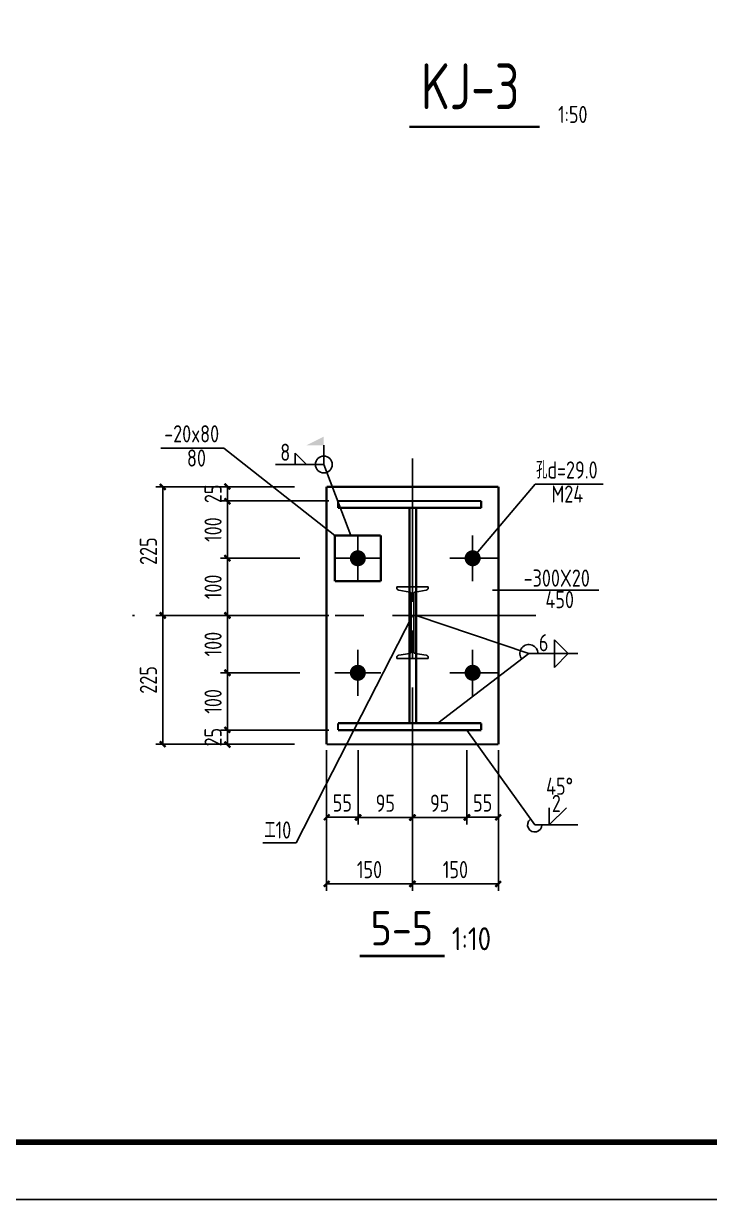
# Model space of a CAD drawing. Header units: millimetres. Extents: x 866309 to 879639, y 39442 to 44891.
# Drawn here: x 879024.4 to 879144.1, y 39448.6 to 39654 of the extents above; entities that cross this region are included whole.
import ezdxf

# ---------------------------------------------------------------- set-up
doc = ezdxf.new("R2010")
doc.units = ezdxf.units.MM
doc.header["$LTSCALE"] = 1000
doc.header["$MEASUREMENT"] = 0
for name, pattern in [('2', [11.4, 9, -0.9, 0.6, -0.9]), ('CENTER', [2, 1.25, -0.25, 0.25, -0.25]), ('DASH', [0.35, 0.25, -0.1]), ('DOTE', [2.42, 2, -0.2, 0.02, -0.2])]:
    doc.linetypes.add(name, pattern=pattern)
for name, color, linetype in [('10', 7, 'Continuous'), ('1000', 2, 'Continuous'), ('DIM', 7, 'Continuous'), ('DOTE', 1, 'DOTE'), ('Prof', 2, 'Continuous'), ('中文', 7, 'Continuous'), ('尺寸标注', 7, 'Continuous'), ('柱子', 8, 'Continuous'), ('焊缝标注', 3, 'Continuous'), ('编号标注', 253, 'Continuous'), ('螺栓孔标注', 253, 'Continuous'), ('轴线', 253, '2'), ('钢板标注', 253, 'Continuous')]:
    doc.layers.add(name, color=color, linetype=linetype)
doc.styles.add('GBHZ', font='gbenor.shx', dxfattribs={"width": 0.9, "bigfont": 'gbcbig.shx'})
doc.styles.add('TSSD_REIN', font='tssdeng.shx', dxfattribs={"width": 0.7, "bigfont": 'tssdchn.shx'})
doc.dimstyles.new('Y10', dxfattribs={"dimscale": 0, "dimtxt": 3, "dimasz": 0.01, "dimexe": 1.2, "dimexo": 1, "dimgap": 1, "dimtad": 1, "dimdec": 0, "dimlfac": 10, "dimzin": 0, "dimdsep": 46, "dimtxsty": 'GBHZ', "dimblk1": 'DX', "dimblk2": 'DX', "dimsah": 1, "dimcen": 0.09, "dimdle": 1, "dimadec": 0, "dimazin": 0, "dimtfac": 1, "dimtdec": 0, "dimtix": 1, "dimtmove": 2, "dimatfit": 3, "dimldrblk": 'DX', "dimfxl": 0, "dimtolj": 1, "dimtzin": 0, "dimarcsym": 0})

# ---------------------------------------------------------------- blocks, each defined once
blk = doc.blocks.new('DX')
at = {"color": 0, "linetype": 'ByBlock', "const_width": 40}
blk.add_lwpolyline([(-54, -51), (46, 49)], dxfattribs=at)
blk = doc.blocks.new('*D2906')
at = {"layer": 'Defpoints', "color": 0, "linetype": 'ByBlock', "transparency": 16777216}
for p in [(879092.26, 39520.12), (879107.26, 39520.12), (879107.26, 39503.74)]:
    blk.add_point(p, dxfattribs=at)
at = {"layer": 'DIM', "color": 0, "linetype": 'ByBlock', "lineweight": -2, "transparency": 16777216}
for p, q in [((879092.26, 39519.12), (879092.26, 39502.54)), ((879107.26, 39519.12), (879107.26, 39502.54)), ((879092.27, 39503.74), (879107.25, 39503.74))]:
    blk.add_line(p, q, dxfattribs=at)
at = {"layer": 'DIM', "color": 0, "linetype": 'ByBlock', "lineweight": -2, "transparency": 16777216, "xscale": 0.01, "yscale": 0.01, "zscale": 0.01, "rotation": 180}
blk.add_blockref('DX', (879092.26, 39503.74), dxfattribs=at)
at = {"layer": 'DIM', "color": 0, "linetype": 'ByBlock', "lineweight": -2, "transparency": 16777216, "xscale": 0.01, "yscale": 0.01, "zscale": 0.01}
blk.add_blockref('DX', (879107.26, 39503.74), dxfattribs=at)
at = {"layer": 'DIM', "color": 0, "linetype": 'ByBlock', "transparency": 16777216, "insert": (879099.76, 39506.24), "char_height": 3, "attachment_point": 5, "style": 'GBHZ'}
blk.add_mtext('\\A1;150', dxfattribs=at)
blk = doc.blocks.new('*D2907')
at = {"layer": 'Defpoints', "color": 0, "linetype": 'ByBlock', "transparency": 16777216}
for p in [(879077.26, 39520.12), (879092.26, 39521.38), (879077.26, 39503.74)]:
    blk.add_point(p, dxfattribs=at)
at = {"layer": 'DIM', "color": 0, "linetype": 'ByBlock', "lineweight": -2, "transparency": 16777216}
for p, q in [((879092.26, 39520.38), (879092.26, 39502.54)), ((879077.26, 39519.12), (879077.26, 39502.54)), ((879092.25, 39503.74), (879077.27, 39503.74))]:
    blk.add_line(p, q, dxfattribs=at)
at = {"layer": 'DIM', "color": 0, "linetype": 'ByBlock', "lineweight": -2, "transparency": 16777216, "xscale": 0.01, "yscale": 0.01, "zscale": 0.01, "rotation": 180}
blk.add_blockref('DX', (879077.26, 39503.74), dxfattribs=at)
at = {"layer": 'DIM', "color": 0, "linetype": 'ByBlock', "lineweight": -2, "transparency": 16777216, "xscale": 0.01, "yscale": 0.01, "zscale": 0.01}
blk.add_blockref('DX', (879092.26, 39503.74), dxfattribs=at)
at = {"layer": 'DIM', "color": 0, "linetype": 'ByBlock', "transparency": 16777216, "insert": (879084.76, 39506.24), "char_height": 3, "attachment_point": 5, "style": 'GBHZ'}
blk.add_mtext('\\A1;150', dxfattribs=at)
blk = doc.blocks.new('*D2908')
at = {"layer": 'Defpoints', "color": 0, "linetype": 'ByBlock', "transparency": 16777216}
for p in [(879069.12, 39573.12), (879048.67, 39550.62), (879066.12, 39550.62)]:
    blk.add_point(p, dxfattribs=at)
at = {"layer": 'DIM', "color": 0, "linetype": 'ByBlock', "lineweight": -2, "transparency": 16777216}
for p, q in [((879068.12, 39573.12), (879047.47, 39573.12)), ((879048.67, 39573.11), (879048.67, 39550.63)), ((879065.12, 39550.62), (879047.47, 39550.62))]:
    blk.add_line(p, q, dxfattribs=at)
at = {"layer": 'DIM', "color": 0, "linetype": 'ByBlock', "lineweight": -2, "transparency": 16777216, "xscale": 0.01, "yscale": 0.01, "zscale": 0.01}
for p, rotation in [((879048.67, 39573.12), 90), ((879048.67, 39550.62), 270)]:
    blk.add_blockref('DX', p, dxfattribs=dict(at, rotation=rotation))
at = {"layer": 'DIM', "color": 0, "linetype": 'ByBlock', "transparency": 16777216, "insert": (879046.17, 39561.87), "char_height": 3, "attachment_point": 5, "rotation": 90, "style": 'GBHZ'}
blk.add_mtext('\\A1;225', dxfattribs=at)
blk = doc.blocks.new('*D2909')
at = {"layer": 'Defpoints', "color": 0, "linetype": 'ByBlock', "transparency": 16777216}
for p in [(879048.67, 39550.62), (879066.12, 39550.62), (879069.12, 39528.12)]:
    blk.add_point(p, dxfattribs=at)
at = {"layer": 'DIM', "color": 0, "linetype": 'ByBlock', "lineweight": -2, "transparency": 16777216}
for p, q in [((879065.12, 39550.62), (879047.47, 39550.62)), ((879048.67, 39528.13), (879048.67, 39550.61)), ((879068.12, 39528.12), (879047.47, 39528.12))]:
    blk.add_line(p, q, dxfattribs=at)
at = {"layer": 'DIM', "color": 0, "linetype": 'ByBlock', "lineweight": -2, "transparency": 16777216, "xscale": 0.01, "yscale": 0.01, "zscale": 0.01}
for p, rotation in [((879048.67, 39550.62), 90), ((879048.67, 39528.12), 270)]:
    blk.add_blockref('DX', p, dxfattribs=dict(at, rotation=rotation))
at = {"layer": 'DIM', "color": 0, "linetype": 'ByBlock', "transparency": 16777216, "insert": (879046.17, 39539.37), "char_height": 3, "attachment_point": 5, "rotation": 90, "style": 'GBHZ'}
blk.add_mtext('\\A1;225', dxfattribs=at)
blk = doc.blocks.new('*D2910')
at = {"layer": 'Defpoints', "color": 0, "linetype": 'ByBlock', "transparency": 16777216}
for p in [(879077.26, 39528.12), (879082.77, 39528.12), (879077.26, 39515.37)]:
    blk.add_point(p, dxfattribs=at)
at = {"layer": 'DIM', "color": 0, "linetype": 'ByBlock', "lineweight": -2, "transparency": 16777216}
for p, q in [((879077.26, 39527.12), (879077.26, 39514.17)), ((879082.77, 39527.12), (879082.77, 39514.17)), ((879082.76, 39515.37), (879077.27, 39515.37))]:
    blk.add_line(p, q, dxfattribs=at)
at = {"layer": 'DIM', "color": 0, "linetype": 'ByBlock', "lineweight": -2, "transparency": 16777216, "xscale": 0.01, "yscale": 0.01, "zscale": 0.01, "rotation": 180}
blk.add_blockref('DX', (879077.26, 39515.37), dxfattribs=at)
at = {"layer": 'DIM', "color": 0, "linetype": 'ByBlock', "lineweight": -2, "transparency": 16777216, "xscale": 0.01, "yscale": 0.01, "zscale": 0.01}
blk.add_blockref('DX', (879082.77, 39515.37), dxfattribs=at)
at = {"layer": 'DIM', "color": 0, "linetype": 'ByBlock', "transparency": 16777216, "insert": (879080.02, 39517.87), "char_height": 3, "attachment_point": 5, "style": 'GBHZ'}
blk.add_mtext('\\A1;55', dxfattribs=at)
blk = doc.blocks.new('*D2911')
at = {"layer": 'Defpoints', "color": 0, "linetype": 'ByBlock', "transparency": 16777216}
for p in [(879092.26, 39530.62), (879082.77, 39528.12), (879092.26, 39515.34)]:
    blk.add_point(p, dxfattribs=at)
at = {"layer": 'DIM', "color": 0, "linetype": 'ByBlock', "lineweight": -2, "transparency": 16777216}
for p, q in [((879092.26, 39529.62), (879092.26, 39514.14)), ((879082.77, 39527.12), (879082.77, 39514.14)), ((879082.78, 39515.34), (879092.25, 39515.34))]:
    blk.add_line(p, q, dxfattribs=at)
at = {"layer": 'DIM', "color": 0, "linetype": 'ByBlock', "lineweight": -2, "transparency": 16777216, "xscale": 0.01, "yscale": 0.01, "zscale": 0.01, "rotation": 180}
blk.add_blockref('DX', (879082.77, 39515.34), dxfattribs=at)
at = {"layer": 'DIM', "color": 0, "linetype": 'ByBlock', "lineweight": -2, "transparency": 16777216, "xscale": 0.01, "yscale": 0.01, "zscale": 0.01}
blk.add_blockref('DX', (879092.26, 39515.34), dxfattribs=at)
at = {"layer": 'DIM', "color": 0, "linetype": 'ByBlock', "transparency": 16777216, "insert": (879087.52, 39517.84), "char_height": 3, "attachment_point": 5, "style": 'GBHZ'}
blk.add_mtext('\\A1;95', dxfattribs=at)
blk = doc.blocks.new('*D2912')
at = {"layer": 'Defpoints', "color": 0, "linetype": 'ByBlock', "transparency": 16777216}
for p in [(879072.69, 39573.12), (879059.96, 39570.62), (879078.69, 39570.62)]:
    blk.add_point(p, dxfattribs=at)
at = {"layer": 'DIM', "color": 0, "linetype": 'ByBlock', "lineweight": -2, "transparency": 16777216}
for p, q in [((879071.69, 39573.12), (879058.76, 39573.12)), ((879059.96, 39573.13), (879059.96, 39573.14)), ((879059.96, 39573.12), (879059.96, 39570.62)), ((879077.69, 39570.62), (879058.76, 39570.62)), ((879059.96, 39570.61), (879059.96, 39570.6))]:
    blk.add_line(p, q, dxfattribs=at)
at = {"layer": 'DIM', "color": 0, "linetype": 'ByBlock', "lineweight": -2, "transparency": 16777216, "xscale": 0.01, "yscale": 0.01, "zscale": 0.01}
for p, rotation in [((879059.96, 39573.12), 270), ((879059.96, 39570.62), 90)]:
    blk.add_blockref('DX', p, dxfattribs=dict(at, rotation=rotation))
at = {"layer": 'DIM', "color": 0, "linetype": 'ByBlock', "transparency": 16777216, "insert": (879057.46, 39571.87), "char_height": 3, "attachment_point": 5, "rotation": 90, "style": 'GBHZ'}
blk.add_mtext('\\A1;25', dxfattribs=at)
blk = doc.blocks.new('*D2913')
at = {"layer": 'Defpoints', "color": 0, "linetype": 'ByBlock', "transparency": 16777216}
for p in [(879078.69, 39570.62), (879059.96, 39560.62), (879073.62, 39560.62)]:
    blk.add_point(p, dxfattribs=at)
at = {"layer": 'DIM', "color": 0, "linetype": 'ByBlock', "lineweight": -2, "transparency": 16777216}
for p, q in [((879077.69, 39570.62), (879058.76, 39570.62)), ((879059.96, 39570.61), (879059.96, 39560.63)), ((879072.62, 39560.62), (879058.76, 39560.62))]:
    blk.add_line(p, q, dxfattribs=at)
at = {"layer": 'DIM', "color": 0, "linetype": 'ByBlock', "lineweight": -2, "transparency": 16777216, "xscale": 0.01, "yscale": 0.01, "zscale": 0.01}
for p, rotation in [((879059.96, 39570.62), 90), ((879059.96, 39560.62), 270)]:
    blk.add_blockref('DX', p, dxfattribs=dict(at, rotation=rotation))
at = {"layer": 'DIM', "color": 0, "linetype": 'ByBlock', "transparency": 16777216, "insert": (879057.46, 39565.62), "char_height": 3, "attachment_point": 5, "rotation": 90, "style": 'GBHZ'}
blk.add_mtext('\\A1;100', dxfattribs=at)
blk = doc.blocks.new('*D2914')
at = {"layer": 'Defpoints', "color": 0, "linetype": 'ByBlock', "transparency": 16777216}
for p in [(879059.96, 39530.62), (879078.69, 39530.62), (879072.69, 39528.12)]:
    blk.add_point(p, dxfattribs=at)
at = {"layer": 'DIM', "color": 0, "linetype": 'ByBlock', "lineweight": -2, "transparency": 16777216}
for p, q in [((879077.69, 39530.62), (879058.76, 39530.62)), ((879059.96, 39530.63), (879059.96, 39530.64)), ((879059.96, 39528.12), (879059.96, 39530.62)), ((879071.69, 39528.12), (879058.76, 39528.12)), ((879059.96, 39528.11), (879059.96, 39528.1))]:
    blk.add_line(p, q, dxfattribs=at)
at = {"layer": 'DIM', "color": 0, "linetype": 'ByBlock', "lineweight": -2, "transparency": 16777216, "xscale": 0.01, "yscale": 0.01, "zscale": 0.01}
for p, rotation in [((879059.96, 39530.62), 270), ((879059.96, 39528.12), 90)]:
    blk.add_blockref('DX', p, dxfattribs=dict(at, rotation=rotation))
at = {"layer": 'DIM', "color": 0, "linetype": 'ByBlock', "transparency": 16777216, "insert": (879057.46, 39529.37), "char_height": 3, "attachment_point": 5, "rotation": 90, "style": 'GBHZ'}
blk.add_mtext('\\A1;25', dxfattribs=at)
blk = doc.blocks.new('*D2915')
at = {"layer": 'Defpoints', "color": 0, "linetype": 'ByBlock', "transparency": 16777216}
for p in [(879101.76, 39528.12), (879107.26, 39528.12), (879107.26, 39515.37)]:
    blk.add_point(p, dxfattribs=at)
at = {"layer": 'DIM', "color": 0, "linetype": 'ByBlock', "lineweight": -2, "transparency": 16777216}
for p, q in [((879101.76, 39527.12), (879101.76, 39514.17)), ((879107.26, 39527.12), (879107.26, 39514.17)), ((879101.77, 39515.37), (879107.25, 39515.37))]:
    blk.add_line(p, q, dxfattribs=at)
at = {"layer": 'DIM', "color": 0, "linetype": 'ByBlock', "lineweight": -2, "transparency": 16777216, "xscale": 0.01, "yscale": 0.01, "zscale": 0.01, "rotation": 180}
blk.add_blockref('DX', (879101.76, 39515.37), dxfattribs=at)
at = {"layer": 'DIM', "color": 0, "linetype": 'ByBlock', "lineweight": -2, "transparency": 16777216, "xscale": 0.01, "yscale": 0.01, "zscale": 0.01}
blk.add_blockref('DX', (879107.26, 39515.37), dxfattribs=at)
at = {"layer": 'DIM', "color": 0, "linetype": 'ByBlock', "transparency": 16777216, "insert": (879104.51, 39517.87), "char_height": 3, "attachment_point": 5, "style": 'GBHZ'}
blk.add_mtext('\\A1;55', dxfattribs=at)
blk = doc.blocks.new('*D2916')
at = {"layer": 'Defpoints', "color": 0, "linetype": 'ByBlock', "transparency": 16777216}
for p in [(879092.26, 39530.62), (879101.76, 39528.12), (879092.26, 39515.34)]:
    blk.add_point(p, dxfattribs=at)
at = {"layer": 'DIM', "color": 0, "linetype": 'ByBlock', "lineweight": -2, "transparency": 16777216}
for p, q in [((879092.26, 39529.62), (879092.26, 39514.14)), ((879101.76, 39527.12), (879101.76, 39514.14)), ((879101.75, 39515.34), (879092.27, 39515.34))]:
    blk.add_line(p, q, dxfattribs=at)
at = {"layer": 'DIM', "color": 0, "linetype": 'ByBlock', "lineweight": -2, "transparency": 16777216, "xscale": 0.01, "yscale": 0.01, "zscale": 0.01, "rotation": 180}
blk.add_blockref('DX', (879092.26, 39515.34), dxfattribs=at)
at = {"layer": 'DIM', "color": 0, "linetype": 'ByBlock', "lineweight": -2, "transparency": 16777216, "xscale": 0.01, "yscale": 0.01, "zscale": 0.01}
blk.add_blockref('DX', (879101.76, 39515.34), dxfattribs=at)
at = {"layer": 'DIM', "color": 0, "linetype": 'ByBlock', "transparency": 16777216, "insert": (879097.01, 39517.84), "char_height": 3, "attachment_point": 5, "style": 'GBHZ'}
blk.add_mtext('\\A1;95', dxfattribs=at)
blk = doc.blocks.new('*D2917')
at = {"layer": 'Defpoints', "color": 0, "linetype": 'ByBlock', "transparency": 16777216}
for p in [(879059.96, 39560.62), (879073.62, 39560.62), (879078.69, 39550.62)]:
    blk.add_point(p, dxfattribs=at)
at = {"layer": 'DIM', "color": 0, "linetype": 'ByBlock', "lineweight": -2, "transparency": 16777216}
for p, q in [((879072.62, 39560.62), (879058.76, 39560.62)), ((879059.96, 39550.63), (879059.96, 39560.61)), ((879077.69, 39550.62), (879058.76, 39550.62))]:
    blk.add_line(p, q, dxfattribs=at)
at = {"layer": 'DIM', "color": 0, "linetype": 'ByBlock', "lineweight": -2, "transparency": 16777216, "xscale": 0.01, "yscale": 0.01, "zscale": 0.01}
for p, rotation in [((879059.96, 39560.62), 90), ((879059.96, 39550.62), 270)]:
    blk.add_blockref('DX', p, dxfattribs=dict(at, rotation=rotation))
at = {"layer": 'DIM', "color": 0, "linetype": 'ByBlock', "transparency": 16777216, "insert": (879057.46, 39555.62), "char_height": 3, "attachment_point": 5, "rotation": 90, "style": 'GBHZ'}
blk.add_mtext('\\A1;100', dxfattribs=at)
blk = doc.blocks.new('*D2918')
at = {"layer": 'Defpoints', "color": 0, "linetype": 'ByBlock', "transparency": 16777216}
for p in [(879059.96, 39540.62), (879073.62, 39540.62), (879078.69, 39530.62)]:
    blk.add_point(p, dxfattribs=at)
at = {"layer": 'DIM', "color": 0, "linetype": 'ByBlock', "lineweight": -2, "transparency": 16777216}
for p, q in [((879072.62, 39540.62), (879058.76, 39540.62)), ((879059.96, 39530.63), (879059.96, 39540.61)), ((879077.69, 39530.62), (879058.76, 39530.62))]:
    blk.add_line(p, q, dxfattribs=at)
at = {"layer": 'DIM', "color": 0, "linetype": 'ByBlock', "lineweight": -2, "transparency": 16777216, "xscale": 0.01, "yscale": 0.01, "zscale": 0.01}
for p, rotation in [((879059.96, 39540.62), 90), ((879059.96, 39530.62), 270)]:
    blk.add_blockref('DX', p, dxfattribs=dict(at, rotation=rotation))
at = {"layer": 'DIM', "color": 0, "linetype": 'ByBlock', "transparency": 16777216, "insert": (879057.46, 39535.62), "char_height": 3, "attachment_point": 5, "rotation": 90, "style": 'GBHZ'}
blk.add_mtext('\\A1;100', dxfattribs=at)
blk = doc.blocks.new('*D2919')
at = {"layer": 'Defpoints', "color": 0, "linetype": 'ByBlock', "transparency": 16777216}
for p in [(879078.69, 39550.62), (879059.96, 39540.62), (879073.62, 39540.62)]:
    blk.add_point(p, dxfattribs=at)
at = {"layer": 'DIM', "color": 0, "linetype": 'ByBlock', "lineweight": -2, "transparency": 16777216}
for p, q in [((879077.69, 39550.62), (879058.76, 39550.62)), ((879059.96, 39550.61), (879059.96, 39540.63)), ((879072.62, 39540.62), (879058.76, 39540.62))]:
    blk.add_line(p, q, dxfattribs=at)
at = {"layer": 'DIM', "color": 0, "linetype": 'ByBlock', "lineweight": -2, "transparency": 16777216, "xscale": 0.01, "yscale": 0.01, "zscale": 0.01}
for p, rotation in [((879059.96, 39550.62), 90), ((879059.96, 39540.62), 270)]:
    blk.add_blockref('DX', p, dxfattribs=dict(at, rotation=rotation))
at = {"layer": 'DIM', "color": 0, "linetype": 'ByBlock', "transparency": 16777216, "insert": (879057.46, 39545.62), "char_height": 3, "attachment_point": 5, "rotation": 90, "style": 'GBHZ'}
blk.add_mtext('\\A1;100', dxfattribs=at)

msp = doc.modelspace()

# ---------------------------------------------------------------- linework, layer by layer
msp.add_line((879619.153, 39448.627), (878567.903, 39448.627))
at = {"color": 0, "const_width": 1}
msp.add_lwpolyline([(879609.153, 39458.627), (878592.903, 39458.627), (878592.903, 40032.627), (879609.153, 40032.627)], close=True, dxfattribs=at)
at = {"layer": '10', "linetype": 'ByBlock'}
for p, q in [((879082.726, 39556.616), (879082.726, 39564.616)), ((879102.764, 39556.616), (879102.764, 39564.616)), ((879086.726, 39560.616), (879078.726, 39560.616)), ((879107.264, 39560.616), (879098.764, 39560.616)), ((879082.726, 39544.616), (879082.726, 39536.616)), ((879102.764, 39544.616), (879102.764, 39536.616)), ((879086.726, 39540.616), (879078.726, 39540.616)), ((879107.264, 39540.616), (879098.764, 39540.616))]:
    msp.add_line(p, q, dxfattribs=at)
at = {"layer": '10', "linetype": 'ByBlock', "const_width": 1.4}
for points in [[(879082.726, 39561.316, 1), (879082.726, 39559.916, 1), (879082.726, 39561.316, 1)], [(879102.764, 39561.316, 1), (879102.764, 39559.916, 1), (879102.764, 39561.316, 1)], [(879082.726, 39539.916, -1), (879082.726, 39541.316, -1), (879082.726, 39539.916, -1)], [(879102.764, 39539.916, -1), (879102.764, 39541.316, -1), (879102.764, 39539.916, -1)]]:
    msp.add_lwpolyline(points, format="xyb", close=True, dxfattribs=at)
at = {"layer": '10', "const_width": 0.45, "elevation": 3}
msp.add_lwpolyline([(879083.036, 39491.143), (879097.899, 39491.143)], dxfattribs=at)
at = {"layer": '1000', "linetype": 'ByBlock', "const_width": 0.4}
for points in [[(879077.264, 39573.116), (879107.264, 39573.116)], [(879077.264, 39573.116), (879077.264, 39528.116)], [(879107.264, 39528.116), (879107.264, 39573.116)], [(879079.264, 39570.616), (879104.264, 39570.616)], [(879079.264, 39569.416), (879079.264, 39570.616)], [(879104.264, 39569.416), (879079.264, 39569.416)], [(879091.726, 39531.816), (879091.726, 39569.416)], [(879092.926, 39531.816), (879092.926, 39569.416)], [(879104.264, 39570.616), (879104.264, 39569.416)], [(879078.726, 39564.616), (879078.726, 39556.616)], [(879086.726, 39564.616), (879078.726, 39564.616)], [(879086.726, 39556.616), (879086.726, 39564.616)], [(879078.726, 39556.616), (879086.726, 39556.616)], [(879079.264, 39531.816), (879079.264, 39530.616)], [(879104.264, 39531.816), (879079.264, 39531.816)], [(879079.264, 39530.616), (879104.264, 39530.616)], [(879104.264, 39530.616), (879104.264, 39531.816)], [(879077.264, 39528.116), (879107.264, 39528.116)]]:
    msp.add_lwpolyline(points, dxfattribs=at)
msp.add_lwpolyline([(879092.264, 39528.216, 1), (879092.264, 39528.016, 1), (879092.264, 39528.216, 1)], format="xyb", close=True, dxfattribs=at)
at = {"layer": 'DOTE', "linetype": 'CENTER', "ltscale": 0.02}
for p, q in [((879092.264, 39513.023), (879092.264, 39578.472)), ((879113.774, 39550.616), (879043.423, 39550.616))]:
    msp.add_line(p, q, dxfattribs=at)
at = {"layer": 'Prof', "linetype": 'DASH', "ltscale": 5}
msp.add_lwpolyline([(879089.514, 39543.116), (879095.014, 39543.116), (879095.014, 39543.265, 0.3689195), (879094.655, 39543.685), (879092.713, 39544.009, -0.3689195), (879092.489, 39544.271), (879092.489, 39554.46, -0.3689195), (879092.713, 39554.723), (879094.655, 39555.046, 0.3689195), (879095.014, 39555.466), (879095.014, 39555.616), (879089.514, 39555.616), (879089.514, 39555.466, 0.3689195), (879089.872, 39555.046), (879091.815, 39554.723, -0.3689195), (879092.039, 39554.46), (879092.039, 39544.271, -0.3689195), (879091.815, 39544.009), (879089.872, 39543.685, 0.3689195), (879089.514, 39543.265)], format="xyb", close=True, dxfattribs=at)
at = {"layer": '尺寸标注', "color": 0}
for p, q in [((879092.264, 39550.616), (879071.935, 39510.91)), ((879092.489, 39550.616), (879092.039, 39550.616)), ((879071.935, 39510.91), (879066.164, 39510.91))]:
    msp.add_line(p, q, dxfattribs=at)
at = {"layer": '尺寸标注'}
msp.add_circle((879076.789, 39576.995), 1.46, dxfattribs=at)
msp.add_arc((879112.594, 39543.963), 1.59, 0, 210.45304, dxfattribs=at)
at = {"layer": '柱子', "color": 7, "const_width": 0.45}
msp.add_lwpolyline([(879091.723, 39635.968), (879114.475, 39635.968)], dxfattribs=at)
at = {"layer": '焊缝标注', "linetype": 'ByBlock'}
for p, q in [((879076.789, 39576.995), (879076.789, 39580.359)), ((879071.789, 39576.995), (879071.789, 39578.995)), ((879073.789, 39576.995), (879071.789, 39578.995)), ((879076.789, 39576.995), (879068.369, 39576.995)), ((879081.476, 39564.616), (879076.789, 39576.995)), ((879092.926, 39550.616), (879112.594, 39543.963)), ((879117.036, 39546.363), (879119.436, 39543.963)), ((879117.036, 39546.363), (879117.036, 39543.963)), ((879112.594, 39543.963), (879096.686, 39531.816)), ((879112.594, 39543.963), (879121.104, 39543.963)), ((879117.036, 39541.563), (879119.436, 39543.963)), ((879117.036, 39541.563), (879117.036, 39543.963)), ((879101.733, 39530.616), (879113.605, 39514.058)), ((879116.14, 39514.058), (879119.14, 39517.058)), ((879116.14, 39514.058), (879116.14, 39517.058)), ((879113.605, 39514.058), (879121.14, 39514.058))]:
    msp.add_line(p, q, dxfattribs=at)
msp.add_arc((879113.605, 39514.058), 1.25, 130.18372, 0, dxfattribs=at)
msp.add_solid([(879076.789, 39580.359), (879073.789, 39580.359), (879076.789, 39581.859)], dxfattribs=at)
at = {"layer": '编号标注', "linetype": 'ByBlock', "const_width": 0.2}
msp.add_lwpolyline([(879092.264, 39573.016, -1), (879092.264, 39573.216, -1), (879092.264, 39573.016, -1)], format="xyb", close=True, dxfattribs=at)
at = {"layer": '螺栓孔标注', "linetype": 'ByBlock'}
for p, q in [((879059.315, 39579.869), (879048.344, 39579.869)), ((879059.315, 39579.869), (879078.726, 39564.616)), ((879113.702, 39573.553), (879102.764, 39560.616)), ((879125.534, 39573.553), (879113.702, 39573.553))]:
    msp.add_line(p, q, dxfattribs=at)
at = {"layer": '钢板标注', "linetype": 'ByBlock'}
msp.add_line((879106.206, 39555.066), (879124.778, 39555.066), dxfattribs=at)

# ---------------------------------------------------------------- texts
at = {"layer": '中文', "style": 'GBHZ'}
msp.add_text('1:10', height=4, dxfattribs=at).set_placement((879099.125, 39492.16, 2.991))
at = {"layer": '柱子', "color": 7, "style": 'TSSD_REIN', "width": 0.8}
for s, height, p in [('KJ-3', 8, (879093.739, 39639.043)), ('1:50 ', 3, (879117.679, 39636.633))]:
    msp.add_text(s, height=height, dxfattribs=at).set_placement(p)
at = {"layer": '焊缝标注', "linetype": 'ByBlock', "style": 'GBHZ', "width": 0.9}
for s, p in [('8', (879069.192, 39577.632)), ('6', (879114.327, 39544.367)), ('45°', (879115.583, 39519.301)), ('2', (879116.583, 39516.301))]:
    msp.add_text(s, height=3, dxfattribs=at).set_placement(p)
at = {"layer": '螺栓孔标注', "linetype": 'ByBlock', "style": 'GBHZ', "width": 0.9}
for s, p in [('-20x80', (879048.927, 39580.853)), ('80', (879052.905, 39576.619)), ('孔d=29.0', (879113.852, 39574.537)), ('M24', (879116.514, 39570.332))]:
    msp.add_text(s, height=3, dxfattribs=at).set_placement(p)
at = {"layer": '轴线', "color": 61, "linetype": 'ByBlock', "style": 'GBHZ'}
msp.add_text('5-5', height=6, dxfattribs=at).set_placement((879084.945, 39492.998, 3))
at = {"layer": '钢板标注', "linetype": 'ByBlock', "style": 'GBHZ', "width": 0.9}
for s, p in [('-300X20', (879111.662, 39555.654)), ('450', (879115.468, 39551.892)), ('工10', (879066.425, 39511.656))]:
    msp.add_text(s, height=3, dxfattribs=at).set_placement(p)

# ---------------------------------------------------------------- dimensions: what is measured, and where the dimension line sits
at = {"layer": 'DIM', "linetype": 'ByBlock'}
for base, p1, p2, angle, picture, middle in [((879048.666, 39550.616), (879069.119, 39573.116), (879066.119, 39550.616), 90, '*D2908', (879046.166, 39561.866)), ((879059.964, 39570.616), (879072.694, 39573.116), (879078.694, 39570.616), 90, '*D2912', (879057.464, 39571.866)), ((879059.964, 39560.616), (879078.694, 39570.616), (879073.619, 39560.616), 90, '*D2913', (879057.464, 39565.616)), ((879059.964, 39560.616), (879078.694, 39550.616), (879073.619, 39560.616), 270, '*D2917', (879057.464, 39555.616)), ((879048.666, 39550.616), (879069.119, 39528.116), (879066.119, 39550.616), 270, '*D2909', (879046.166, 39539.366)), ((879059.964, 39540.616), (879078.694, 39550.616), (879073.619, 39540.616), 90, '*D2919', (879057.464, 39545.616)), ((879059.964, 39540.616), (879078.694, 39530.616), (879073.619, 39540.616), 270, '*D2918', (879057.464, 39535.616)), ((879059.964, 39530.616), (879072.694, 39528.116), (879078.694, 39530.616), 270, '*D2914', (879057.464, 39529.366)), ((879092.264, 39515.344), (879101.761, 39528.116), (879092.264, 39530.616), 180, '*D2916', (879097.013, 39517.844)), ((879107.264, 39515.371), (879101.761, 39528.116), (879107.264, 39528.116), 180, '*D2915', (879104.513, 39517.871)), ((879107.264, 39503.737), (879092.264, 39520.116), (879107.264, 39520.116), 180, '*D2906', (879099.764, 39506.237))]:
    dim = msp.add_linear_dim(base=base, p1=p1, p2=p2, angle=angle, dimstyle='Y10', override={"dimscale": 1}, dxfattribs=at)
    dim.commit()
    dim.dimension.update_dxf_attribs({"geometry": picture, "text_midpoint": middle})
for base, p1, p2, picture, middle in [((879092.264, 39515.344), (879082.766, 39528.116), (879092.264, 39530.616), '*D2911', (879087.515, 39517.844)), ((879077.264, 39515.371), (879082.766, 39528.116), (879077.264, 39528.116), '*D2910', (879080.015, 39517.871)), ((879077.264, 39503.737), (879092.264, 39521.38), (879077.264, 39520.116), '*D2907', (879084.764, 39506.237))]:
    dim = msp.add_linear_dim(base=base, p1=p1, p2=p2, dimstyle='Y10', override={"dimscale": 1}, dxfattribs=at)
    dim.commit()
    dim.dimension.update_dxf_attribs({"geometry": picture, "text_midpoint": middle})

doc.saveas('drawing.dxf')
